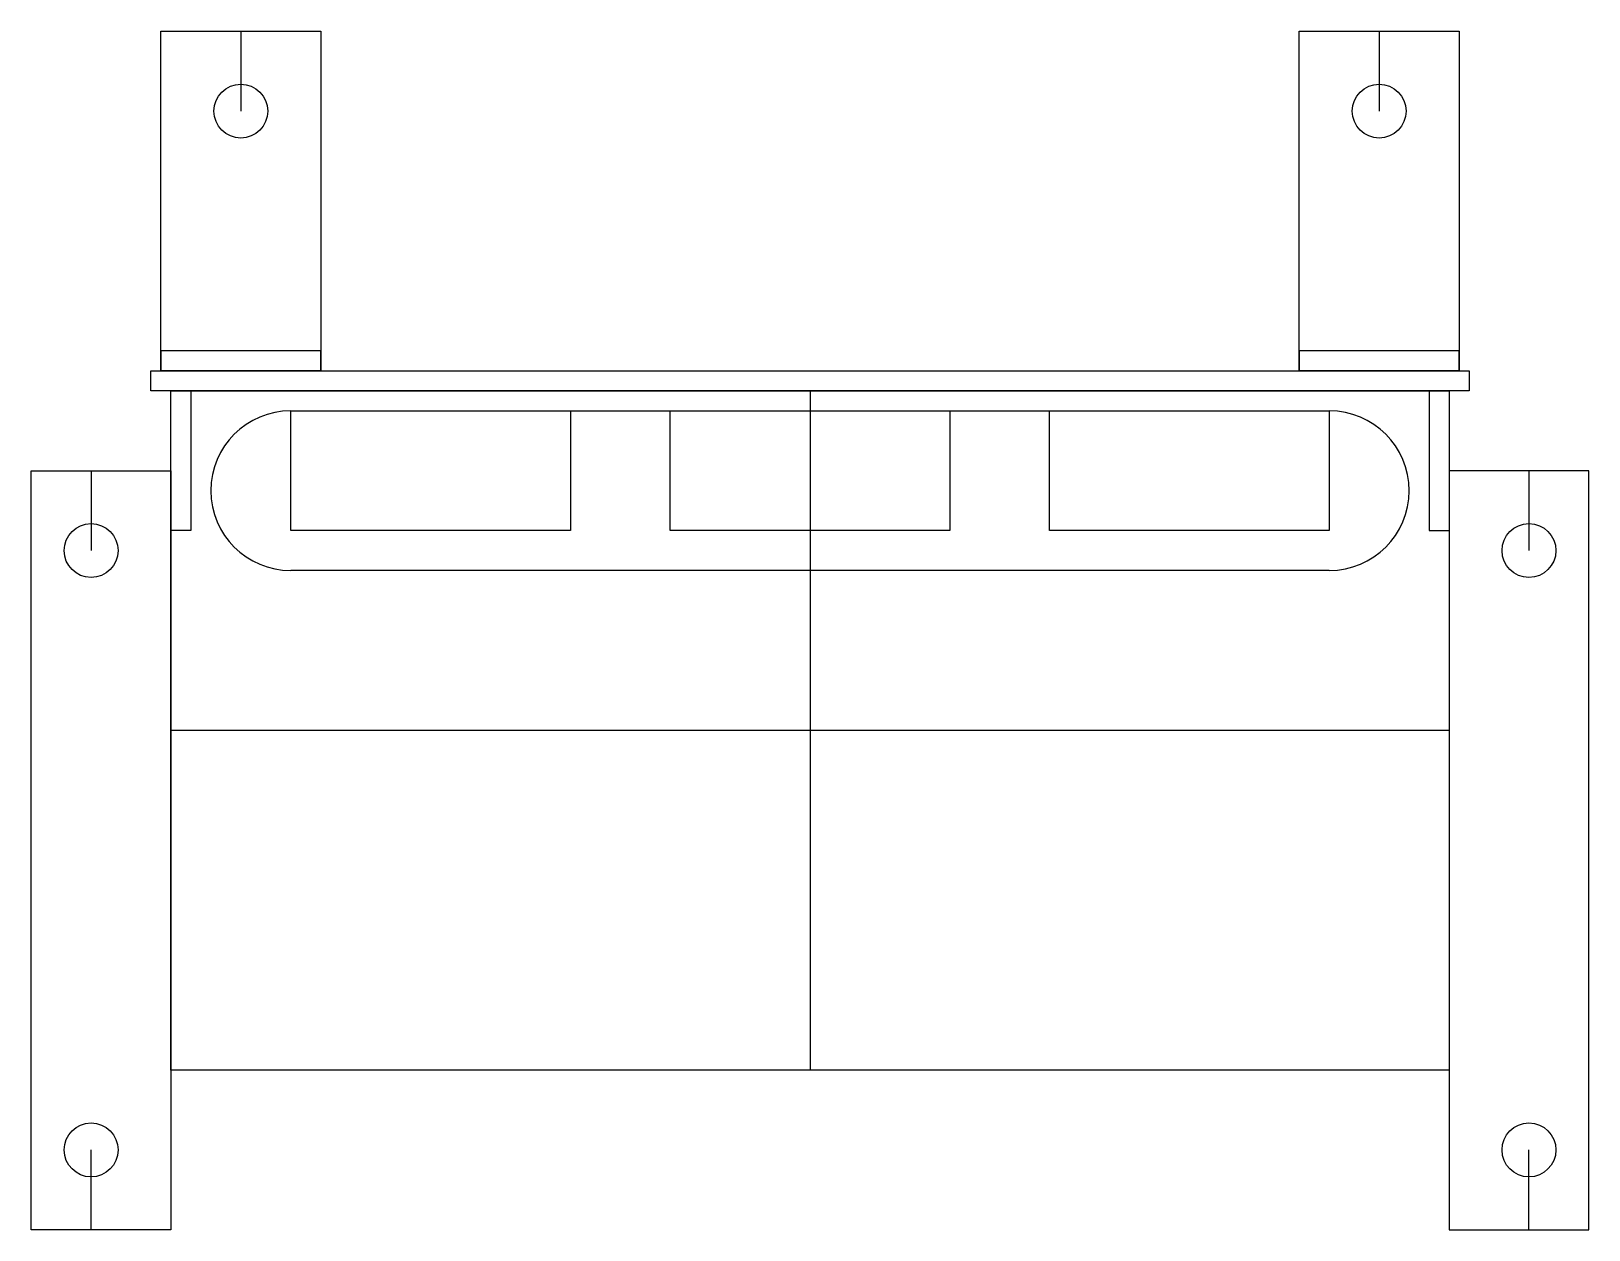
# Model space of a CAD drawing. Extents: x 302.58 to 307.46, y 546.73 to 550.48.
import ezdxf

# ---------------------------------------------------------------- set-up
doc = ezdxf.new("R2010")
doc.units = 0
doc.header["$LTSCALE"] = 2.6966
doc.header["$MEASUREMENT"] = 0
doc.layers.add('UNASSIGNED', color=7, linetype='Continuous', lineweight=0)
doc.layers.add('Z0_CUT500', color=5, linetype='Continuous')
doc.layers.add('Z0_TOPCOMP', color=6, linetype='Continuous')

msp = doc.modelspace()

# ---------------------------------------------------------------- linework, layer by layer
at = {"layer": 'UNASSIGNED', "color": 4, "linetype": 'Continuous', "lineweight": 25}
for p, q in [((302.9911, 549.4139), (302.9911, 550.4764)), ((302.9911, 550.4764), (303.4911, 550.4764)), ((303.2411, 550.4764), (303.2411, 550.2264)), ((303.4911, 550.4764), (303.4911, 549.4139)), ((306.5536, 549.4139), (306.5536, 550.4764)), ((306.5536, 550.4764), (307.0536, 550.4764)), ((306.8036, 550.4764), (306.8036, 550.2264)), ((307.0536, 550.4764), (307.0536, 549.4139)), ((302.9911, 549.4764), (302.9911, 549.4139)), ((303.4911, 549.4764), (302.9911, 549.4764)), ((303.4911, 549.4139), (303.4911, 549.4764)), ((306.5536, 549.4764), (306.5536, 549.4139)), ((307.0536, 549.4764), (306.5536, 549.4764)), ((307.0536, 549.4139), (307.0536, 549.4764)), ((302.9599, 549.3514), (302.9599, 549.4139)), ((302.9599, 549.4139), (307.0849, 549.4139)), ((302.9911, 549.4139), (303.4911, 549.4139)), ((303.4911, 549.4139), (302.9911, 549.4139)), ((306.5536, 549.4139), (307.0536, 549.4139)), ((307.0536, 549.4139), (306.5536, 549.4139)), ((307.0849, 549.4139), (307.0849, 549.3514)), ((307.0849, 549.3514), (302.9599, 549.3514)), ((303.0224, 547.2264), (303.0224, 549.3514)), ((303.0224, 549.3514), (307.0224, 549.3514)), ((303.0849, 549.3514), (303.0849, 548.9139)), ((305.0224, 549.3514), (305.0224, 547.2264)), ((306.9599, 549.3514), (306.9599, 548.9139)), ((307.0224, 549.3514), (307.0224, 547.2264)), ((302.5849, 546.7264), (302.5849, 549.1014)), ((302.5849, 549.1014), (303.0224, 549.1014)), ((302.7724, 549.1014), (302.7724, 548.8514)), ((303.0224, 549.1014), (303.0224, 546.7264)), ((307.0224, 549.1014), (307.0224, 546.7264)), ((307.4599, 549.1014), (307.0224, 549.1014)), ((307.2724, 549.1014), (307.2724, 548.8514)), ((307.4599, 546.7264), (307.4599, 549.1014)), ((303.0849, 548.9139), (303.0224, 548.9139)), ((306.9599, 548.9139), (307.0224, 548.9139)), ((307.0224, 548.2889), (303.0224, 548.2889)), ((307.0224, 547.2264), (303.0224, 547.2264)), ((302.7724, 546.7264), (302.7724, 546.9764)), ((307.2724, 546.7264), (307.2724, 546.9764)), ((303.0224, 546.7264), (302.5849, 546.7264)), ((307.0224, 546.7264), (307.4599, 546.7264))]:
    msp.add_line(p, q, dxfattribs=at)
for centre in [(303.2411, 550.2264), (306.8036, 550.2264), (302.7724, 548.8514), (307.2724, 548.8514), (302.7724, 546.9764), (307.2724, 546.9764)]:
    msp.add_circle(centre, 0.0843, dxfattribs=at)
at = {"layer": 'Z0_CUT500', "color": 5, "linetype": 'Continuous', "lineweight": 25}
for p, q in [((303.3974, 549.2889), (306.6474, 549.2889)), ((306.6474, 548.7889), (303.3974, 548.7889))]:
    msp.add_line(p, q, dxfattribs=at)
for centre, start, end in [((303.3974, 549.0389), 90, -90), ((306.6474, 549.0389), -90, 90)]:
    msp.add_arc(centre, 0.25, start, end, dxfattribs=at)
at = {"layer": 'Z0_TOPCOMP', "color": 6, "linetype": 'Continuous', "lineweight": 25}
for p, q in [((303.3974, 548.9139), (303.3974, 549.2889)), ((303.3974, 549.2889), (304.2724, 549.2889)), ((304.2724, 549.2889), (304.2724, 548.9139)), ((304.5849, 548.9139), (304.5849, 549.2889)), ((304.5849, 549.2889), (305.4599, 549.2889)), ((305.4599, 549.2889), (305.4599, 548.9139)), ((305.7724, 548.9139), (305.7724, 549.2889)), ((305.7724, 549.2889), (306.6474, 549.2889)), ((306.6474, 549.2889), (306.6474, 548.9139)), ((304.2724, 548.9139), (303.3974, 548.9139)), ((305.4599, 548.9139), (304.5849, 548.9139)), ((306.6474, 548.9139), (305.7724, 548.9139))]:
    msp.add_line(p, q, dxfattribs=at)

doc.saveas('drawing.dxf')
